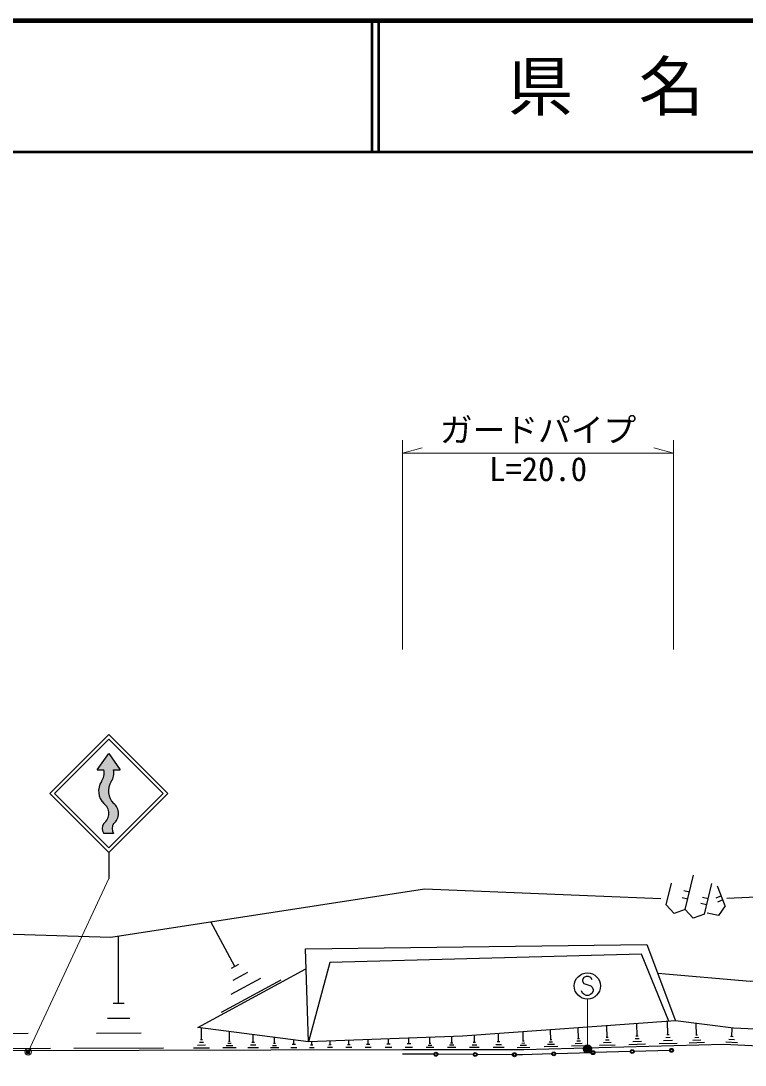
# Model space of a CAD drawing. Units: millimetres, scale not verified. Extents: x 40000 to 680000, y 20000 to 380000.
# Drawn here: x 270930 to 326256, y 300284 to 380000 of the extents above; entities that cross this region are included whole.
import ezdxf
from ezdxf.enums import TextEntityAlignment as Align

# ---------------------------------------------------------------- set-up
doc = ezdxf.new("R2010")
doc.units = ezdxf.units.MM
doc.header["$LTSCALE"] = 1000
doc.header["$PDMODE"] = 32
doc.header["$PDSIZE"] = 500
for name, color, linetype, lineweight in [('M-BGD', 7, 'Continuous', 25), ('M-STR-HTXT', 7, 'Continuous', 13), ('M-STR-STRC', 7, 'Continuous', 25), ('M-TTL', 2, 'Continuous', 140), ('M-TTL-LINE', 7, 'Continuous', 50)]:
    doc.layers.add(name, color=color, linetype=linetype, lineweight=lineweight)
doc.layers.add('M-TTL-TXT', color=7, linetype='Continuous')
doc.styles.add('ＭＳ ゴシック', font='')
doc.styles.get('ＭＳ ゴシック').set_extended_font_data('MS Gothic')

msp = doc.modelspace()

# ---------------------------------------------------------------- hatches: boundary and pattern name
at = {"layer": 'M-STR-STRC'}
msp.add_hatch(color=256, dxfattribs=at).paths.add_polyline_path([(277644, 324073), (276769, 322823), (277269, 322823), (277277, 322777), (277283, 322730), (277287, 322683), (277290, 322637), (277290, 322590), (277289, 322543), (277286, 322496), (277281, 322449), (277274, 322403), (277266, 322357), (277255, 322311), (277243, 322266), (277229, 322221), (277214, 322177), (277196, 322133), (277177, 322091), (277156, 322049), (277134, 322007), (277110, 321967), (277085, 321928), (277082, 321923), (277054, 321880), (277028, 321836), (277005, 321790), (276983, 321744), (276962, 321697), (276944, 321649), (276927, 321600), (276913, 321551), (276900, 321502), (276890, 321451), (276881, 321401), (276874, 321350), (276869, 321299), (276867, 321248), (276866, 321197), (276867, 321145), (276871, 321094), (276876, 321043), (276883, 320992), (276893, 320942), (276904, 320892), (276917, 320842), (276933, 320793), (276950, 320745), (276969, 320698), (276989, 320651), (277012, 320605), (277037, 320560), (277063, 320516), (277091, 320473), (277120, 320431), (277152, 320390), (277184, 320351), (277219, 320312), (277254, 320276), (277269, 320262), (277298, 320238), (277327, 320213), (277355, 320187), (277381, 320160), (277406, 320132), (277431, 320103), (277454, 320074), (277476, 320043), (277497, 320011), (277516, 319979), (277534, 319946), (277551, 319912), (277567, 319878), (277581, 319842), (277594, 319807), (277605, 319771), (277615, 319734), (277623, 319698), (277630, 319661), (277636, 319623), (277640, 319586), (277643, 319548), (277644, 319510), (277644, 319472), (277642, 319435), (277639, 319397), (277634, 319360), (277628, 319322), (277620, 319285), (277611, 319249), (277600, 319212), (277588, 319177), (277575, 319141), (277560, 319106), (277544, 319072), (277527, 319039), (277508, 319006), (277488, 318974), (277467, 318943), (277444, 318912), (277421, 318883), (277396, 318854), (277370, 318827), (277343, 318800), (277315, 318775), (277286, 318751), (277269, 318737), (277254, 318716), (277241, 318695), (277228, 318673), (277216, 318650), (277205, 318627), (277195, 318604), (277185, 318580), (277177, 318556), (277170, 318532), (277163, 318507), (277158, 318482), (277153, 318457), (277150, 318432), (277147, 318406), (277146, 318381), (277145, 318355), (277146, 318330), (277147, 318304), (277150, 318279), (277153, 318254), (277158, 318229), (277163, 318204), (277170, 318179), (277177, 318155), (277186, 318131), (277195, 318107), (277205, 318084), (277216, 318061), (277228, 318038), (277241, 318016), (277255, 317995), (277269, 317975), (278019, 317975), (278005, 317994), (277991, 318015), (277979, 318035), (277967, 318057), (277956, 318078), (277946, 318100), (277937, 318123), (277928, 318145), (277921, 318169), (277914, 318192), (277909, 318215), (277904, 318239), (277900, 318263), (277897, 318287), (277896, 318312), (277895, 318336), (277895, 318360), (277896, 318384), (277898, 318408), (277901, 318433), (277904, 318457), (277909, 318480), (277915, 318504), (277922, 318527), (277929, 318550), (277938, 318573), (277947, 318595), (277957, 318617), (277968, 318639), (277980, 318660), (277993, 318681), (278006, 318701), (278019, 318719), (278049, 318743), (278078, 318769), (278106, 318795), (278133, 318823), (278158, 318852), (278183, 318882), (278206, 318912), (278228, 318944), (278249, 318976), (278268, 319010), (278287, 319044), (278303, 319078), (278319, 319114), (278333, 319149), (278346, 319186), (278357, 319223), (278367, 319260), (278375, 319298), (278382, 319336), (278387, 319374), (278391, 319412), (278393, 319451), (278394, 319489), (278393, 319528), (278391, 319566), (278387, 319604), (278382, 319643), (278375, 319681), (278367, 319718), (278358, 319755), (278346, 319792), (278334, 319829), (278320, 319865), (278304, 319900), (278288, 319935), (278269, 319969), (278250, 320002), (278229, 320034), (278207, 320066), (278184, 320097), (278160, 320127), (278134, 320155), (278107, 320183), (278080, 320210), (278051, 320236), (278021, 320260), (278018, 320262), (277982, 320299), (277947, 320336), (277914, 320375), (277882, 320415), (277852, 320457), (277823, 320499), (277796, 320543), (277771, 320588), (277748, 320633), (277726, 320680), (277707, 320727), (277689, 320775), (277673, 320824), (277659, 320873), (277647, 320923), (277637, 320973), (277629, 321024), (277623, 321075), (277618, 321126), (277616, 321177), (277616, 321228), (277618, 321280), (277622, 321331), (277628, 321382), (277636, 321432), (277646, 321482), (277658, 321532), (277672, 321582), (277687, 321630), (277705, 321679), (277725, 321726), (277746, 321773), (277769, 321818), (277794, 321863), (277821, 321907), (277832, 321923), (277857, 321962), (277881, 322003), (277904, 322044), (277925, 322086), (277944, 322128), (277962, 322172), (277978, 322216), (277992, 322261), (278004, 322306), (278015, 322352), (278023, 322398), (278030, 322444), (278036, 322491), (278039, 322538), (278040, 322584), (278040, 322631), (278038, 322678), (278034, 322725), (278028, 322771), (278020, 322818), (278019, 322823), (278519, 322823)])

# ---------------------------------------------------------------- linework, layer by layer
at = {"layer": 'M-BGD'}
for p, q in [((320229, 312514), (320633, 314181)), ((321687, 312161), (322324, 314789)), ((323145, 311808), (323713, 314151)), ((322006, 313475), (321568, 313581)), ((324740, 312444), (324138, 313954)), ((320841, 311852), (320229, 312514)), ((321878, 312949), (321441, 313055)), ((323315, 312510), (322878, 312616)), ((323429, 312979), (322992, 313085)), ((324439, 313199), (324021, 313032)), ((324559, 312897), (324141, 312730)), ((321687, 312161), (320841, 311852)), ((322298, 311498), (321687, 312161)), ((323145, 311808), (322298, 311498)), ((324229, 311702), (323347, 311888)), ((324740, 312444), (324229, 311702)), ((287276, 307801), (285431, 311210)), ((278399, 304991), (278383, 310125)), ((287561, 307955), (286992, 307647)), ((288255, 307351), (287118, 306736)), ((290779, 306759), (286234, 304298)), ((289233, 306901), (286960, 305671)), ((278827, 304992), (277971, 304990)), ((279259, 303853), (277547, 303847)), ((284727, 302205), (284724, 303131)), ((311418, 302200), (311397, 302977)), ((313529, 302296), (313506, 303131)), ((315721, 302395), (315697, 303290)), ((317997, 302499), (317971, 303456)), ((320359, 302606), (320332, 303629)), ((322552, 302578), (322528, 303471)), ((325243, 302455), (325275, 303123)), ((271491, 302687), (268068, 302676)), ((280118, 302714), (276695, 302703)), ((284804, 302206), (284650, 302205)), ((286866, 302097), (286864, 302850)), ((288676, 302006), (288674, 302613)), ((290310, 301923), (290308, 302398)), ((291785, 301848), (291784, 302205)), ((295984, 301843), (295983, 302171)), ((297460, 301867), (297459, 302225)), ((299012, 301893), (299013, 302281)), ((300575, 301917), (300575, 302337)), ((302183, 301940), (302183, 302396)), ((303841, 301962), (303841, 302456)), ((305577, 302000), (305578, 302552)), ((307423, 302052), (307424, 302687)), ((309311, 302105), (309291, 302823)), ((311482, 302202), (311353, 302199)), ((313598, 302298), (313459, 302294)), ((315875, 302200), (315577, 302192)), ((315795, 302397), (315646, 302393)), ((318162, 302290), (317843, 302281)), ((318076, 302501), (317917, 302496)), ((320712, 302160), (320030, 302142)), ((320536, 302383), (320195, 302374)), ((320444, 302608), (320274, 302603)), ((322861, 302189), (322265, 302173)), ((322707, 302384), (322409, 302375)), ((322627, 302580), (322478, 302576)), ((325454, 302221), (325009, 302243)), ((325354, 302449), (325131, 302460)), ((273206, 301551), (266360, 301529)), ((281833, 301579), (274987, 301557)), ((285346, 301590), (284112, 301586)), ((285037, 301795), (284420, 301793)), ((284882, 302000), (284574, 301999)), ((287370, 301597), (286366, 301594)), ((287118, 301763), (286616, 301762)), ((286992, 301930), (286741, 301930)), ((286929, 302098), (286803, 302097)), ((289082, 301602), (288272, 301600)), ((288879, 301804), (288474, 301803)), ((288777, 302006), (288575, 302005)), ((290628, 301607), (289994, 301605)), ((290469, 301765), (290152, 301764)), ((290389, 301923), (290231, 301923)), ((292023, 301612), (291548, 301610)), ((291903, 301849), (291666, 301848)), ((293329, 301616), (292967, 301615)), ((293238, 301797), (293057, 301796)), ((293147, 301797), (293146, 302068)), ((294747, 301621), (294348, 301619)), ((294646, 301820), (294447, 301819)), ((294547, 301820), (294546, 302119)), ((296203, 301625), (295766, 301624)), ((296093, 301844), (295875, 301843)), ((297699, 301630), (297223, 301629)), ((297579, 301868), (297341, 301867)), ((299271, 301634), (298754, 301635)), ((299142, 301893), (298883, 301893)), ((300854, 301637), (300294, 301638)), ((300715, 301917), (300435, 301918)), ((302487, 301635), (301878, 301636)), ((302335, 301787), (302031, 301788)), ((302259, 301939), (302107, 301940)), ((304169, 301633), (303511, 301634)), ((304005, 301798), (303676, 301798)), ((303923, 301962), (303758, 301962)), ((305945, 301631), (305208, 301632)), ((305761, 301815), (305393, 301816)), ((305669, 301999), (305485, 302000)), ((307845, 301629), (307000, 301630)), ((307634, 301840), (307211, 301841)), ((307529, 302052), (307317, 302052)), ((309802, 301639), (308845, 301613)), ((309559, 301792), (309080, 301779)), ((309435, 301948), (309195, 301942)), ((309371, 302106), (309251, 302103)), ((311949, 301697), (310914, 301669)), ((311686, 301862), (311168, 301848)), ((311552, 302031), (311293, 302024)), ((314100, 301755), (312987, 301725)), ((313817, 301933), (313261, 301918)), ((313673, 302114), (313395, 302107)), ((316334, 301815), (315140, 301783)), ((316030, 302006), (315433, 301990)), ((318652, 301877), (317375, 301843)), ((318327, 302081), (317689, 302064)), ((321060, 301942), (319695, 301905)), ((323164, 301998), (321973, 301966)), ((325666, 301988), (324776, 302032))]:
    msp.add_line(p, q, dxfattribs=at)
for points in [[(319821, 312967), (301758, 313722), (277814, 310038), (267884, 310343), (265199, 306892), (261829, 303519), (255271, 302351)], [(344912, 309613), (330558, 313248), (324847, 313010)], [(292891, 302059), (292666, 309149), (318752, 309503), (320940, 303673)], [(320432, 303636), (318339, 308752), (294541, 308112), (292891, 302059)], [(265935, 300928), (269881, 301390), (300108, 301488), (309352, 301477), (324638, 301888), (342707, 301006), (350226, 300284), (349589, 301914), (336019, 302620), (325374, 303110), (320940, 303673), (304676, 302486), (292891, 302059), (284459, 303166), (292698, 307626)], [(319576, 307308), (326628, 306705), (342825, 306927), (349589, 301914)]]:
    msp.add_lwpolyline(points, dxfattribs=at)
at = {"layer": 'M-STR-HTXT'}
for p, q in [((300093, 348000), (300093, 332000)), ((320781, 348000), (320781, 332000)), ((300093, 347000), (301593, 347400)), ((300093, 347000), (320781, 347000)), ((320781, 347000), (319281, 347400)), ((271480, 301294), (277645, 314524)), ((314214, 301522), (314205, 305344))]:
    msp.add_line(p, q, dxfattribs=at)
for radius in [150, 120, 90, 60, 30, 20]:
    msp.add_circle((271480, 301294), radius, dxfattribs=at)
msp.add_point((271480, 301294), dxfattribs=at)
at = {"layer": 'M-STR-STRC'}
for p, q in [((273145, 321024), (277645, 325524)), ((282145, 321024), (277645, 325524)), ((273498, 321024), (277645, 325171)), ((281791, 321024), (277645, 325171)), ((276769, 322823), (277644, 324073)), ((277644, 324073), (278519, 322823)), ((276769, 322823), (277269, 322823)), ((278019, 322823), (278519, 322823)), ((273145, 321024), (277645, 316524)), ((273498, 321024), (277645, 316877)), ((277645, 316877), (281791, 321024)), ((277645, 316524), (282145, 321024)), ((278019, 317975), (277269, 317975)), ((277645, 316524), (277645, 314524)), ((313932, 306965), (313841, 306783)), ((314114, 307056), (313932, 306965)), ((314296, 307056), (314114, 307056)), ((314478, 306965), (314296, 307056)), ((314569, 306783), (314478, 306965)), ((313841, 306783), (313841, 306692)), ((313841, 306692), (313932, 306510)), ((313932, 306510), (314478, 306328)), ((314478, 306328), (314569, 306237)), ((314569, 306237), (314660, 306056)), ((313841, 305783), (313751, 305965)), ((313932, 305692), (313841, 305783)), ((314114, 305601), (313932, 305692)), ((314296, 305601), (314114, 305601)), ((314478, 305692), (314296, 305601)), ((314569, 305783), (314478, 305692)), ((314660, 305965), (314569, 305783)), ((314660, 306056), (314660, 305965)), ((320481, 301410), (317782, 301329)), ((302486, 301116), (300093, 301130)), ((305486, 301097), (302786, 301114)), ((308486, 301079), (305786, 301095)), ((309257, 301074), (308786, 301077)), ((311485, 301140), (309257, 301074)), ((314484, 301230), (311785, 301149)), ((317482, 301320), (314783, 301239))]:
    msp.add_line(p, q, dxfattribs=at)
for centre, radius in [((314205, 306328), 1000), ((314214, 301522), 300), ((314214, 301522), 240), ((314214, 301522), 180), ((314214, 301522), 120), ((314214, 301522), 60), ((314214, 301522), 20), ((314633, 301235), 150), ((314633, 301235), 120), ((314633, 301235), 100), ((314633, 301235), 100), ((314633, 301235), 100), ((314633, 301235), 100), ((317632, 301325), 150), ((317632, 301325), 120), ((317632, 301325), 100), ((317632, 301325), 100), ((317632, 301325), 100), ((317632, 301325), 100), ((320631, 301414), 150), ((320631, 301414), 120), ((320631, 301414), 100), ((320631, 301414), 100), ((320631, 301414), 100), ((320631, 301414), 100), ((302636, 301115), 150), ((302636, 301115), 120), ((302636, 301115), 100), ((302636, 301115), 100), ((302636, 301115), 100), ((302636, 301115), 100), ((305636, 301096), 150), ((305636, 301096), 120), ((305636, 301096), 100), ((305636, 301096), 100), ((305636, 301096), 100), ((305636, 301096), 100), ((308636, 301078), 150), ((308636, 301078), 120), ((308636, 301078), 100), ((308636, 301078), 100), ((308636, 301078), 100), ((308636, 301078), 100), ((311635, 301145), 150), ((311635, 301145), 120), ((311635, 301145), 100), ((311635, 301145), 100), ((311635, 301145), 100), ((311635, 301145), 100)]:
    msp.add_circle(centre, radius, dxfattribs=at)
for centre, radius, start, end in [((276096, 322598), 1194, 325.59426, 10.8565), ((276846, 322598), 1194, 325.60114, 10.85457), ((278172, 321205), 1306, 146.61414, 226.26108), ((278921, 321205), 1305, 146.60657, 226.22181), ((276682, 319499), 962, 307.59913, 52.40087), ((277413, 319490), 981, 308.18199, 51.89869), ((277795, 318356), 649, 144.05104, 215.94576), ((278512, 318347), 618, 142.95174, 216.9996)]:
    msp.add_arc(centre, radius, start, end, dxfattribs=at)
msp.add_point((314214, 301522), dxfattribs=at)
at = {"layer": 'M-TTL'}
msp.add_line((680000, 380000), (40000, 380000), dxfattribs=at)
at = {"layer": 'M-TTL-LINE'}
for p, q in [((297750, 380000), (297750, 370000)), ((298250, 380000), (298250, 370000)), ((40000, 370000), (680000, 370000))]:
    msp.add_line(p, q, dxfattribs=at)

# ---------------------------------------------------------------- texts
at = {"layer": 'M-STR-HTXT', "style": 'ＭＳ ゴシック'}
msp.add_text('ガードパイプ', height=1833, dxfattribs=at).set_placement((310437, 347300), align=Align.BOTTOM_CENTER)
msp.add_text('L=20.0', height=1833, dxfattribs=at).set_placement((310437, 346700), align=Align.TOP_CENTER)
at = {"layer": 'M-TTL-TXT', "style": 'ＭＳ ゴシック'}
msp.add_text('県\u3000名', height=3666, dxfattribs=at).set_placement((315625, 375000), align=Align.MIDDLE_CENTER)

doc.saveas('drawing.dxf')
